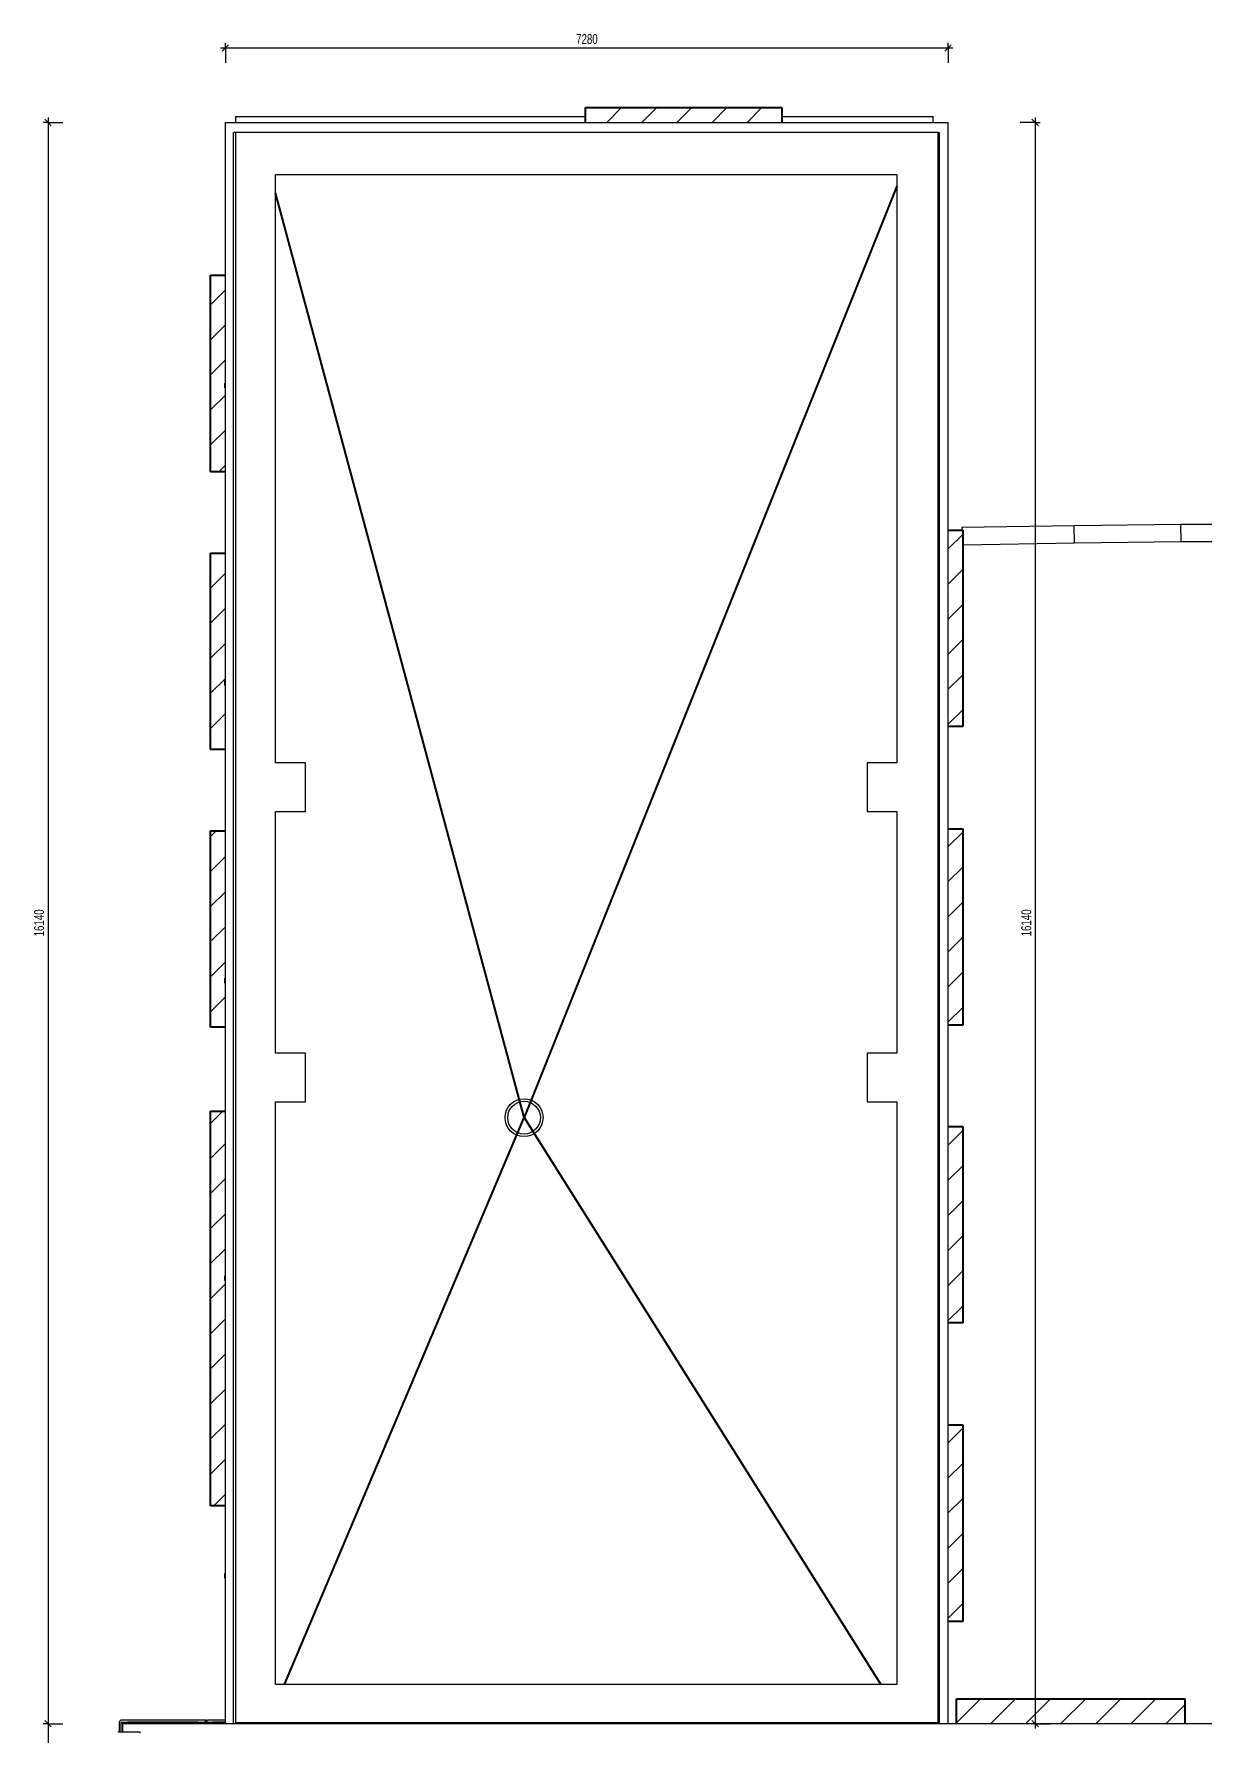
# Model space of a CAD drawing. Header units: millimetres. Extents: x -2346 to 220980, y -45352 to 20466.
# Drawn here: x -2346 to 9412, y -16227 to 891 of the extents above; entities that cross this region are included whole.
import ezdxf

# ---------------------------------------------------------------- set-up
doc = ezdxf.new("R2010")
doc.units = ezdxf.units.MM
for name, color, linetype, lineweight in [('A-ANNO-DIMS', 211, 'Continuous', 9), ('A-ANNO-DIMS-50', 211, 'Continuous', 9), ('A-FLOR', 192, 'Continuous', 13), ('A-GLAZ', 151, 'Continuous', 13), ('A-ROOF', 132, 'Continuous', 13), ('A-WALL', 113, 'Continuous', 13), ('E-POWR-CNDT', 130, 'Continuous', 13), ('E-POWR-CNTR', 130, 'Continuous', 13), ('E-POWR-DROP', 130, 'Continuous', 13), ('M-EQPM', 50, 'Continuous', 13), ('P-SANR-FIXT', 6, 'Continuous', 13), ('Q-SPCQ', 91, 'Continuous', 13)]:
    doc.layers.add(name, color=color, linetype=linetype, lineweight=lineweight)
doc.styles.add('Arial_2', font='arial.ttf', dxfattribs={"width": 0.7, "height": 100})
doc.dimstyles.new('Vnitřní_-_průhledné', dxfattribs={"dimscale": 304.8, "dimtxt": 102.02594, "dimasz": 0.213255, "dimexe": 0.164042, "dimexo": 0.0625, "dimgap": 0.032808, "dimtad": 1, "dimdec": 0, "dimrnd": 5, "dimzin": 0, "dimdsep": 46, "dimtxsty": 'Arial_2', "dimblk1": 'OBLIQUE', "dimblk2": 'OBLIQUE', "dimsah": 1, "dimcen": 0.09, "dimdle": 0.164042, "dimazin": 0, "dimtfac": 1, "dimtdec": 4, "dimtix": 1, "dimtmove": 0, "dimatfit": 3, "dimfxl": 0.492126, "dimfxlon": 1, "dimtvp": 1, "dimtolj": 1, "dimtzin": 0, "dimarcsym": 2})

# ---------------------------------------------------------------- blocks, each defined once
blk = doc.blocks.new('parapet_ext - parapet_ext-V26-STŘECHA DEMOLICE A')
at = {"layer": 'Q-SPCQ'}
h = blk.add_hatch(dxfattribs=at)
h.set_pattern_fill('FP_23', color=41, style=0, pattern_type=2)
h.set_pattern_definition([(315, (2531.78, -267.2), (176.777, 176.777), [])])
h.paths.add_polyline_path([(-990, 150), (-144.9, 150), (-144.9, 155), (-96.9, 155), (-96.9, 150), (990, 150), (990, 300), (-990, 300)])
at = {"layer": 'Q-SPCQ', "color": 31, "lineweight": 25}
for p, q in [((-990, 150), (-990, 300)), ((-990, 300), (990, 300)), ((990, 300), (990, 150))]:
    blk.add_line(p, q, dxfattribs=at)
blk = doc.blocks.new('parapet_ext - parapet_ext-V27-STŘECHA DEMOLICE A')
at = {"layer": 'Q-SPCQ'}
h = blk.add_hatch(dxfattribs=at)
h.set_pattern_fill('FP_24', color=41, style=0, pattern_type=2)
h.set_pattern_definition([(315, (5331.78, -267.2), (176.777, 176.777), [])])
h.paths.add_polyline_path([(-990, 150), (-344.9, 150), (-344.9, 155), (-296.9, 155), (-296.9, 150), (990, 150), (990, 300), (-990, 300)])
at = {"layer": 'Q-SPCQ', "color": 31, "lineweight": 25}
for p, q in [((-990, 150), (-990, 300)), ((-990, 300), (990, 300)), ((990, 300), (990, 150))]:
    blk.add_line(p, q, dxfattribs=at)
blk = doc.blocks.new('parapet_ext - parapet_ext-V28-STŘECHA DEMOLICE A')
at = {"layer": 'Q-SPCQ'}
h = blk.add_hatch(dxfattribs=at)
h.set_pattern_fill('FP_25', color=41, style=0, pattern_type=2)
h.set_pattern_definition([(315, (8131.78, -267.2), (176.777, 176.777), [])])
h.paths.add_polyline_path([(-990, 150), (-544.9, 150), (-544.9, 155), (-496.9, 155), (-496.9, 150), (990, 150), (990, 300), (-990, 300)])
at = {"layer": 'Q-SPCQ', "color": 31, "lineweight": 25}
for p, q in [((-990, 150), (-990, 300)), ((-990, 300), (990, 300)), ((990, 300), (990, 150))]:
    blk.add_line(p, q, dxfattribs=at)
blk = doc.blocks.new('parapet_ext - parapet_ext-1802076-STŘECHA DEMOLICE A')
at = {"layer": 'Q-SPCQ'}
h = blk.add_hatch(dxfattribs=at)
h.set_pattern_fill('FP_26', color=41, style=0, pattern_type=2)
h.set_pattern_definition([(315, (11956.78, -267.2), (176.7767, 176.7767), [])])
h.paths.add_polyline_path([(-1990, 150), (280.1, 150), (280.1, 155), (328.1, 155), (328.1, 150), (1990, 150), (1990, 300), (-1990, 300)])
at = {"layer": 'Q-SPCQ', "color": 31, "lineweight": 25}
for p, q in [((-1990, 150), (-1990, 300)), ((-1990, 300), (1990, 300)), ((1990, 300), (1990, 150))]:
    blk.add_line(p, q, dxfattribs=at)
blk = doc.blocks.new('parapet_ext - parapet_ext-1802073-STŘECHA DEMOLICE A')
at = {"layer": 'Q-SPCQ'}
h = blk.add_hatch(dxfattribs=at)
h.set_pattern_fill('FP_27', color=41, style=0, pattern_type=2)
h.set_pattern_definition([(225, (4199.98, -151.78), (176.777, -176.777), [])])
h.paths.add_polyline_path([(990, -150), (-990, -150), (-990, -300), (990, -300)])
at = {"layer": 'Q-SPCQ', "color": 31, "lineweight": 25}
for p, q in [((-990, -300), (-990, -150)), ((990, -150), (990, -300)), ((990, -300), (-990, -300))]:
    blk.add_line(p, q, dxfattribs=at)
blk = doc.blocks.new('parapet_ext - parapet_ext-V29-STŘECHA DEMOLICE A')
at = {"layer": 'Q-SPCQ'}
h = blk.add_hatch(dxfattribs=at)
h.set_pattern_fill('FP_28', color=41, style=0, pattern_type=2)
h.set_pattern_definition([(315, (5101.64, 6712.8), (176.777, 176.777), [])])
h.paths.add_polyline_path([(-990, -300), (990, -300), (990, -150), (-990, -150)])
at = {"layer": 'Q-SPCQ', "color": 31, "lineweight": 25}
for p, q in [((-990, -300), (-990, -150)), ((990, -150), (990, -300)), ((990, -300), (-990, -300))]:
    blk.add_line(p, q, dxfattribs=at)
blk = doc.blocks.new('parapet_ext - parapet_ext-V30-STŘECHA DEMOLICE A')
at = {"layer": 'Q-SPCQ'}
h = blk.add_hatch(dxfattribs=at)
h.set_pattern_fill('FP_29', color=41, style=0, pattern_type=2)
h.set_pattern_definition([(315, (8111.64, 6712.8), (176.7767, 176.7767), [])])
h.paths.add_polyline_path([(-990, -300), (990, -300), (990, -150), (-990, -150)])
at = {"layer": 'Q-SPCQ', "color": 31, "lineweight": 25}
for p, q in [((-990, -300), (-990, -150)), ((990, -150), (990, -300)), ((990, -300), (-990, -300))]:
    blk.add_line(p, q, dxfattribs=at)
blk = doc.blocks.new('parapet_ext - parapet_ext-V31-STŘECHA DEMOLICE A')
at = {"layer": 'Q-SPCQ'}
h = blk.add_hatch(dxfattribs=at)
h.set_pattern_fill('FP_30', color=41, style=0, pattern_type=2)
h.set_pattern_definition([(315, (11111.64, 6712.8), (176.7767, 176.7767), [])])
h.paths.add_polyline_path([(-990, -300), (990, -300), (990, -150), (-990, -150)])
at = {"layer": 'Q-SPCQ', "color": 31, "lineweight": 25}
for p, q in [((-990, -300), (-990, -150)), ((990, -150), (990, -300)), ((990, -300), (-990, -300))]:
    blk.add_line(p, q, dxfattribs=at)
blk = doc.blocks.new('parapet_ext - parapet_ext-V32-STŘECHA DEMOLICE A')
at = {"layer": 'Q-SPCQ'}
h = blk.add_hatch(dxfattribs=at)
h.set_pattern_fill('FP_31', color=41, style=0, pattern_type=2)
h.set_pattern_definition([(315, (14121.64, 6712.8), (176.7767, 176.7767), [])])
h.paths.add_polyline_path([(-990, -300), (990, -300), (990, -150), (-990, -150)])
at = {"layer": 'Q-SPCQ', "color": 31, "lineweight": 25}
for p, q in [((-990, -300), (-990, -150)), ((990, -150), (990, -300)), ((990, -300), (-990, -300))]:
    blk.add_line(p, q, dxfattribs=at)
blk = doc.blocks.new('OKNO_2k_ - OKNO_2k_2400 x 1500-2131140-STŘECHA DEMOLICE A')
at = {"layer": 'A-GLAZ'}
for p, q in [((-1200, -151), (-1200, -150)), ((1200, -151), (-1200, -151)), ((1200, -150), (1200, -151))]:
    blk.add_line(p, q, dxfattribs=at)
blk = doc.blocks.new('parapet_ext - parapet_ext-V43-STŘECHA DEMOLICE A')
at = {"layer": 'Q-SPCQ'}
h = blk.add_hatch(dxfattribs=at)
h.set_pattern_fill('FP_42', color=41, style=0, pattern_type=2)
h.set_pattern_definition([(225, (8099.98, -16193.28), (176.7767, -176.7767), [])])
h.paths.add_polyline_path([(638, -51), (-1150, -51), (-1150, -300), (1150, -300), (1150, -51), (1067, -51)])
at = {"layer": 'Q-SPCQ', "color": 31, "lineweight": 25}
for p, q in [((-1150, -300), (-1150, -51)), ((1150, -51), (1150, -300)), ((1150, -300), (-1150, -300))]:
    blk.add_line(p, q, dxfattribs=at)
blk = doc.blocks.new('DPS_vetrání - Větrací_otvor_stavjicí_zateplení-1348785-STŘECHA DEMOLICE A')
at = {"layer": 'M-EQPM', "color": 41}
for p, q in [((-24, 55), (-24, 50)), ((-24, 55), (24, 55)), ((24, 50), (24, 55))]:
    blk.add_line(p, q, dxfattribs=at)
blk = doc.blocks.new('Drain_Roof_15_Inch_Diameter-Zurn-Z1715 - Load Family Type Catalog-1877394-STŘECHA DEMOLICE A')
at = {"layer": 'P-SANR-FIXT'}
for radius in [191, 165]:
    blk.add_circle((0, 0), radius, dxfattribs=at)
blk = doc.blocks.new('DIMBLOCK1-STŘECHA DEMOLICE A')
at = {"layer": 'A-ANNO-DIMS-50'}
for p, q in [((-467, 750), (6913, 750)), ((-417, 750), (-417, 800)), ((-417, 750), (-417, 600)), ((6863, 750), (6863, 800)), ((6863, 750), (6863, 600))]:
    blk.add_line(p, q, dxfattribs=at)
at = {"layer": 'A-ANNO-DIMS-50', "lineweight": 18}
for p, q in [((-417, 750), (-450, 717)), ((-417, 750), (-385, 782)), ((6863, 750), (6830, 717)), ((6863, 750), (6895, 782))]:
    blk.add_line(p, q, dxfattribs=at)
at = {"layer": 'A-ANNO-DIMS-50', "color": 0, "insert": (3116, 890), "char_height": 100, "width": 256.16, "attachment_point": 1, "line_spacing_factor": 0.941778, "style": 'Arial_2'}
blk.add_mtext('7280', dxfattribs=at)
blk = doc.blocks.new('_Oblique')
at = {"color": 0, "linetype": 'ByBlock', "lineweight": -2}
blk.add_line((-0.5, -0.5), (0.5, 0.5), dxfattribs=at)
blk = doc.blocks.new('DIMBLOCK2-STŘECHA DEMOLICE A')
at = {"layer": 'A-ANNO-DIMS-50', "lineweight": 18}
for p, q in [((-2205, -2), (-2237, 31)), ((-2205, -2), (-2172, -34)), ((-2205, -16143), (-2237, -16111)), ((-2205, -16143), (-2172, -16176))]:
    blk.add_line(p, q, dxfattribs=at)
at = {"layer": 'A-ANNO-DIMS-50'}
for p, q in [((-2205, 48), (-2205, -16143)), ((-2205, -2), (-2255, -2)), ((-2205, -2), (-2055, -2)), ((-2205, -16143), (-2255, -16143)), ((-2205, -16143), (-2055, -16143))]:
    blk.add_line(p, q, dxfattribs=at)
at = {"layer": 'A-ANNO-DIMS-50', "color": 0, "insert": (-2345, -8206), "char_height": 100, "width": 320.2, "attachment_point": 1, "rotation": 90, "line_spacing_factor": 0.941778, "style": 'Arial_2'}
blk.add_mtext('16140', dxfattribs=at)
blk = doc.blocks.new('DIMBLOCK3-STŘECHA DEMOLICE A')
at = {"layer": 'A-ANNO-DIMS-50'}
for p, q in [((-2205, -16143), (-2255, -16143)), ((-2205, -16143), (-2205, -27934)), ((-2205, -16143), (-2055, -16143)), ((-2205, -27934), (-2255, -27934)), ((-2205, -27934), (-2055, -27934))]:
    blk.add_line(p, q, dxfattribs=at)
at = {"layer": 'A-ANNO-DIMS-50', "lineweight": 18}
for p, q in [((-2205, -16143), (-2237, -16111)), ((-2205, -16143), (-2172, -16176)), ((-2205, -27934), (-2237, -27901)), ((-2205, -27934), (-2172, -27966))]:
    blk.add_line(p, q, dxfattribs=at)
at = {"layer": 'A-ANNO-DIMS-50', "color": 0, "insert": (-2345, -22172), "char_height": 100, "width": 320.2, "attachment_point": 1, "rotation": 90, "line_spacing_factor": 0.941778, "style": 'Arial_2'}
blk.add_mtext('11790', dxfattribs=at)
blk = doc.blocks.new('DIMBLOCK5-STŘECHA DEMOLICE A')
at = {"layer": 'A-ANNO-DIMS-50', "lineweight": 18}
for p, q in [((7741, -2), (7709, 31)), ((7741, -2), (7774, -34)), ((7741, -16143), (7709, -16111)), ((7741, -16143), (7774, -16176))]:
    blk.add_line(p, q, dxfattribs=at)
at = {"layer": 'A-ANNO-DIMS-50'}
for p, q in [((7741, 48), (7741, -16193)), ((7741, -2), (7591, -2)), ((7741, -2), (7791, -2)), ((7741, -16143), (7691, -16143)), ((7741, -16143), (7891, -16143))]:
    blk.add_line(p, q, dxfattribs=at)
at = {"layer": 'A-ANNO-DIMS-50', "color": 0, "insert": (7601, -8206), "char_height": 100, "width": 320.2, "attachment_point": 1, "rotation": 90, "line_spacing_factor": 0.941778, "style": 'Arial_2'}
blk.add_mtext('16140', dxfattribs=at)

msp = doc.modelspace()

# ---------------------------------------------------------------- hatches: boundary and pattern name
at = {"layer": 'E-POWR-DROP'}
msp.add_hatch(color=256, dxfattribs=at).paths.add_polyline_path([(-618, -16125.5), (-615.7, -16125.2), (-613.6, -16124.3), (-611.7, -16122.9), (-610.3, -16121), (-609.4, -16118.9), (-609.1, -16116.5), (-609.4, -16114.2), (-610.3, -16112.1), (-611.7, -16110.2), (-613.6, -16108.8), (-615.7, -16107.9), (-618, -16107.6), (-620.4, -16107.9), (-622.5, -16108.8), (-624.4, -16110.2), (-625.8, -16112.1), (-626.7, -16114.2), (-627, -16116.5), (-626.7, -16118.9), (-625.8, -16121), (-624.4, -16122.9), (-622.5, -16124.3), (-620.4, -16125.2)])

# ---------------------------------------------------------------- linework, layer by layer
at = {"layer": 'A-FLOR', "color": 254}
for p, q in [((-1455.4, -16140), (-1455.4, -16130)), ((-1455.4, -16130), (-417.2, -16130))]:
    msp.add_line(p, q, dxfattribs=at)
at = {"layer": 'A-ROOF', "color": 41}
for p, q in [((6762.8, -101.8), (-317.2, -101.8)), ((-317.2, -101.8), (-317.2, -16130)), ((6762.8, -16130), (6762.8, -101.8)), ((87.8, -526.8), (6347.8, -526.8)), ((87.8, -6458.2), (87.8, -526.8)), ((6347.8, -526.8), (6347.8, -6458.2)), ((387.8, -6458.2), (87.8, -6458.2)), ((387.8, -6948.2), (387.8, -6458.2)), ((6347.8, -6458.2), (6047.8, -6458.2)), ((6047.8, -6458.2), (6047.8, -6948.2)), ((87.8, -9383.2), (87.8, -6948.2)), ((87.8, -6948.2), (387.8, -6948.2)), ((6047.8, -6948.2), (6347.8, -6948.2)), ((6347.8, -6948.2), (6347.8, -9383.2)), ((387.8, -9383.2), (87.8, -9383.2)), ((387.8, -9873.2), (387.8, -9383.2)), ((6347.8, -9383.2), (6047.8, -9383.2)), ((6047.8, -9383.2), (6047.8, -9873.2)), ((87.8, -15748.3), (87.8, -9873.2)), ((87.8, -9873.2), (387.8, -9873.2)), ((6047.8, -9873.2), (6347.8, -9873.2)), ((6347.8, -9873.2), (6347.8, -15748.3)), ((6347.8, -15748.3), (87.8, -15748.3)), ((23668.3, -16143.3), (-1455.4, -16143.3)), ((-1455.4, -16143.3), (-1455.4, -16227.2)), ((-317.2, -16130), (6762.8, -16130))]:
    msp.add_line(p, q, dxfattribs=at)
at = {"layer": 'A-ROOF', "lineweight": 25}
for p, q in [((6347.8, -644.2), (2591.4, -10033.6)), ((2591.4, -10033.6), (87.8, -711.1)), ((179.5, -15748.3), (2591.4, -10033.6)), ((2591.4, -10033.6), (6184.5, -15748.3))]:
    msp.add_line(p, q, dxfattribs=at)
at = {"layer": 'A-WALL'}
for p, q in [((-317.2, 57.6), (3210, 57.6)), ((-317.2, 57.6), (-317.2, -1.8)), ((5190, 57.6), (6713.8, 57.6)), ((6713.8, -1.8), (6713.8, 57.6)), ((-337.2, -16143.3), (-337.2, -101.8)), ((-317.2, -101.8), (-337.2, -101.8)), ((6762.8, -101.8), (6772.8, -101.8)), ((6772.8, -101.8), (6772.8, -16143.3)), ((7003.9, -4081.1), (8134, -4062.5)), ((7003.9, -4081.1), (7004.4, -4111.6)), ((8134, -4062.5), (9206.4, -4049.7)), ((8136.5, -4242.5), (8134, -4062.5)), ((9206.4, -4049.7), (10412, -4049.7)), ((9206.4, -4049.7), (9207.5, -4229.7)), ((8136.5, -4242.5), (7012.8, -4261)), ((9207.5, -4229.7), (8136.5, -4242.5)), ((10412, -4229.7), (9207.5, -4229.7)), ((-417.2, -16140), (-1455.4, -16140)), ((-1455.4, -16140), (-1455.4, -16143.3))]:
    msp.add_line(p, q, dxfattribs=at)
at = {"layer": 'A-WALL', "color": 41}
for p, q in [((-417.2, -1.8), (6862.8, -1.8)), ((-417.2, -16143.3), (-417.2, -1.8)), ((6862.8, -1.8), (6862.8, -16143.3)), ((-317.2, -16130), (-317.2, -16143.3)), ((6762.8, -16143.3), (6762.8, -16130))]:
    msp.add_line(p, q, dxfattribs=at)
at = {"layer": 'E-POWR-CNDT'}
for p, q in [((-1488.4, -16136.5), (-1488.4, -16191.4)), ((-1487.4, -16191.4), (-1487.4, -16227.4)), ((-1469.4, -16227), (-1469.4, -16191.4)), ((-1468.4, -16191.4), (-1468.4, -16136.5)), ((-1403.6, -16106.5), (-1458.4, -16106.5)), ((-1458.4, -16126.6), (-1403.6, -16126.6)), ((-692.9, -16107.6), (-1403.6, -16107.6)), ((-1403.6, -16125.5), (-692.9, -16125.5)), ((-638, -16106.5), (-692.9, -16106.5)), ((-692.9, -16126.6), (-638, -16126.6)), ((-543.2, -16106.5), (-598, -16106.5)), ((-598, -16126.6), (-543.2, -16126.6)), ((-417.2, -16107.6), (-543.2, -16107.6)), ((-543.2, -16125.5), (-417.2, -16125.5))]:
    msp.add_line(p, q, dxfattribs=at)
at = {"layer": 'E-POWR-CNDT', "color": 41}
for p, q in [((-1442.3, -16227), (-1474.9, -16227)), ((-1274.9, -16227), (-1442.3, -16227)), ((-1274.9, -16237), (-1274.9, -16227))]:
    msp.add_line(p, q, dxfattribs=at)
at = {"layer": 'E-POWR-CNDT', "color": 41, "flags": 128}
msp.add_lwpolyline([(-1474.9, -16227), (-1475.7, -16227), (-1476.5, -16227), (-1477.2, -16227), (-1478, -16227), (-1478.8, -16227), (-1479.6, -16227), (-1480.4, -16227), (-1481.1, -16227), (-1481.9, -16227), (-1482.6, -16227), (-1483.4, -16227), (-1484.1, -16227), (-1484.8, -16227), (-1485.5, -16227), (-1486.1, -16227), (-1486.8, -16227), (-1487.4, -16227), (-1488, -16227), (-1488.6, -16227), (-1489.2, -16227), (-1489.7, -16227), (-1490.3, -16227), (-1490.8, -16227), (-1491.2, -16227), (-1491.7, -16227), (-1492.1, -16227), (-1492.5, -16227), (-1492.9, -16227), (-1493.2, -16227), (-1493.5, -16227), (-1493.8, -16227), (-1494, -16227), (-1494.2, -16227), (-1494.4, -16227)], dxfattribs=at)
at = {"layer": 'E-POWR-CNDT', "flags": 128}
for points in [[(-1458.4, -16106.5), (-1459.6, -16106.5), (-1460.8, -16106.6), (-1462, -16106.7), (-1463.2, -16106.9), (-1464.4, -16107.1), (-1465.5, -16107.4), (-1466.7, -16107.7), (-1467.9, -16108), (-1469, -16108.4), (-1470.1, -16108.9), (-1471.2, -16109.4), (-1472.3, -16109.9), (-1473.3, -16110.5), (-1474.4, -16111.1), (-1475.4, -16111.8), (-1476.3, -16112.5), (-1477.3, -16113.2), (-1478.2, -16114), (-1479.1, -16114.8), (-1479.9, -16115.6), (-1480.8, -16116.5), (-1481.5, -16117.4), (-1482.3, -16118.3), (-1483, -16119.3), (-1483.7, -16120.3), (-1484.3, -16121.3), (-1484.9, -16122.4), (-1485.4, -16123.5), (-1485.9, -16124.5), (-1486.4, -16125.7), (-1486.8, -16126.8), (-1487.2, -16127.9), (-1487.5, -16129.1), (-1487.8, -16130.3), (-1488, -16131.4), (-1488.2, -16132.6), (-1488.3, -16133.8), (-1488.4, -16135), (-1488.4, -16136.2), (-1488.4, -16136.5)], [(-1468.4, -16136.5), (-1468.4, -16136.1), (-1468.4, -16135.7), (-1468.3, -16135.3), (-1468.3, -16134.9), (-1468.2, -16134.6), (-1468.1, -16134.2), (-1468, -16133.8), (-1467.9, -16133.4), (-1467.7, -16133), (-1467.6, -16132.6), (-1467.4, -16132.3), (-1467.3, -16131.9), (-1467.1, -16131.6), (-1466.9, -16131.2), (-1466.6, -16130.9), (-1466.4, -16130.6), (-1466.2, -16130.3), (-1465.9, -16130), (-1465.6, -16129.7), (-1465.4, -16129.4), (-1465.1, -16129.1), (-1464.8, -16128.8), (-1464.5, -16128.6), (-1464.1, -16128.4), (-1463.8, -16128.1), (-1463.5, -16127.9), (-1463.1, -16127.7), (-1462.8, -16127.6), (-1462.4, -16127.4), (-1462, -16127.2), (-1461.7, -16127.1), (-1461.3, -16127), (-1460.9, -16126.9), (-1460.5, -16126.8), (-1460.1, -16126.7), (-1459.7, -16126.6), (-1459.3, -16126.6), (-1458.9, -16126.6), (-1458.5, -16126.6), (-1458.4, -16126.6)], [(-618, -16106.5), (-618.1, -16106.5), (-618.1, -16106.5), (-618.2, -16106.5), (-618.3, -16106.5), (-618.4, -16106.5), (-618.6, -16106.5), (-618.8, -16106.5), (-619.1, -16106.5), (-619.3, -16106.5), (-619.6, -16106.5), (-620, -16106.5), (-620.3, -16106.5), (-620.7, -16106.5), (-621.1, -16106.5), (-621.5, -16106.5), (-622, -16106.5), (-622.5, -16106.5), (-623, -16106.5), (-623.5, -16106.5), (-624.1, -16106.5), (-624.7, -16106.5), (-625.3, -16106.5), (-625.9, -16106.5), (-626.6, -16106.5), (-627.2, -16106.5), (-627.9, -16106.5), (-628.6, -16106.5), (-629.3, -16106.5), (-630.1, -16106.5), (-630.8, -16106.5), (-631.6, -16106.5), (-632.3, -16106.5), (-633.1, -16106.5), (-633.9, -16106.5), (-634.6, -16106.5), (-635.4, -16106.5), (-636.2, -16106.5), (-637, -16106.5), (-637.8, -16106.5), (-638, -16106.5)], [(-638, -16126.6), (-637.2, -16126.6), (-636.4, -16126.6), (-635.7, -16126.6), (-634.9, -16126.6), (-634.1, -16126.6), (-633.3, -16126.6), (-632.5, -16126.6), (-631.8, -16126.6), (-631, -16126.6), (-630.3, -16126.6), (-629.5, -16126.6), (-628.8, -16126.6), (-628.1, -16126.6), (-627.4, -16126.6), (-626.8, -16126.6), (-626.1, -16126.6), (-625.5, -16126.6), (-624.9, -16126.6), (-624.3, -16126.6), (-623.7, -16126.6), (-623.2, -16126.6), (-622.6, -16126.6), (-622.1, -16126.6), (-621.7, -16126.6), (-621.2, -16126.6), (-620.8, -16126.6), (-620.4, -16126.6), (-620, -16126.6), (-619.7, -16126.6), (-619.4, -16126.6), (-619.1, -16126.6), (-618.9, -16126.6), (-618.7, -16126.6), (-618.5, -16126.6), (-618.3, -16126.6), (-618.2, -16126.6), (-618.1, -16126.6), (-618.1, -16126.6), (-618, -16126.6), (-618, -16126.6)], [(-617, -16106.5), (-616.8, -16106.5), (-616.5, -16106.5), (-616.1, -16106.5), (-615.8, -16106.5), (-615.4, -16106.5), (-615, -16106.5), (-614.6, -16106.5), (-614.1, -16106.5), (-613.6, -16106.5), (-613.1, -16106.5), (-612.5, -16106.5), (-612, -16106.5), (-611.4, -16106.5), (-610.8, -16106.5), (-610.2, -16106.5), (-609.5, -16106.5), (-608.9, -16106.5), (-608.2, -16106.5), (-607.5, -16106.5), (-606.8, -16106.5), (-606, -16106.5), (-605.3, -16106.5), (-604.5, -16106.5), (-603.8, -16106.5), (-603, -16106.5), (-602.2, -16106.5), (-601.4, -16106.5), (-600.7, -16106.5), (-599.9, -16106.5), (-599.1, -16106.5), (-598.3, -16106.5), (-598, -16106.5)], [(-598, -16126.6), (-598.8, -16126.6), (-599.6, -16126.6), (-600.4, -16126.6), (-601.2, -16126.6), (-602, -16126.6), (-602.8, -16126.6), (-603.6, -16126.6), (-604.3, -16126.6), (-605.1, -16126.6), (-605.8, -16126.6), (-606.6, -16126.6), (-607.3, -16126.6), (-608, -16126.6), (-608.7, -16126.6), (-609.3, -16126.6), (-610, -16126.6), (-610.6, -16126.6), (-611.2, -16126.6), (-611.8, -16126.6), (-612.4, -16126.6), (-612.9, -16126.6), (-613.5, -16126.6), (-614, -16126.6), (-614.4, -16126.6), (-614.9, -16126.6), (-615.3, -16126.6), (-615.7, -16126.6), (-616, -16126.6), (-616.4, -16126.6), (-616.7, -16126.6), (-617, -16126.6)]]:
    msp.add_lwpolyline(points, dxfattribs=at)
at = {"layer": 'E-POWR-CNTR', "color": 41}
msp.add_line((-1494.9, -16227), (-1494.9, -16222), dxfattribs=at)
at = {"layer": 'E-POWR-CNTR'}
for p, q in [((-618, -16106.5), (-618, -16100.5)), ((-618, -16132.5), (-618, -16126.6)), ((-608, -16116.5), (-602, -16116.5))]:
    msp.add_line(p, q, dxfattribs=at)

# ---------------------------------------------------------------- block references
at = {"layer": 'A-GLAZ', "rotation": 180}
msp.add_blockref('OKNO_2k_ - OKNO_2k_2400 x 1500-2131140-STŘECHA DEMOLICE A', (8100, -16293.3), dxfattribs=at)
at = {"layer": 'M-EQPM', "color": 41, "rotation": 89.99999999999991}
for p in [(-367.2, -2652.7), (-367.2, -5652.7), (-367.2, -8652.7), (-367.2, -11652.7), (-367.2, -14652.7)]:
    msp.add_blockref('DPS_vetrání - Větrací_otvor_stavjicí_zateplení-1348785-STŘECHA DEMOLICE A', p, dxfattribs=at)
at = {"layer": 'P-SANR-FIXT'}
msp.add_blockref('Drain_Roof_15_Inch_Diameter-Zurn-Z1715 - Load Family Type Catalog-1877394-STŘECHA DEMOLICE A', (2591.4, -10033.6), dxfattribs=at)
at = {"layer": 'Q-SPCQ', "color": 31, "lineweight": 25}
for name, p, rotation in [('parapet_ext - parapet_ext-1802073-STŘECHA DEMOLICE A', (4200, -151.8), 180), ('parapet_ext - parapet_ext-V26-STŘECHA DEMOLICE A', (-267.2, -2531.8), 89.99999999999991), ('parapet_ext - parapet_ext-V29-STŘECHA DEMOLICE A', (6712.8, -5101.6), 89.99999999999986), ('parapet_ext - parapet_ext-V27-STŘECHA DEMOLICE A', (-267.2, -5331.8), 89.99999999999991), ('parapet_ext - parapet_ext-V28-STŘECHA DEMOLICE A', (-267.2, -8131.8), 89.99999999999991), ('parapet_ext - parapet_ext-V30-STŘECHA DEMOLICE A', (6712.8, -8111.6), 89.99999999999986), ('parapet_ext - parapet_ext-1802076-STŘECHA DEMOLICE A', (-267.2, -11956.8), 89.99999999999991), ('parapet_ext - parapet_ext-V31-STŘECHA DEMOLICE A', (6712.8, -11111.6), 89.99999999999986), ('parapet_ext - parapet_ext-V32-STŘECHA DEMOLICE A', (6712.8, -14121.6), 89.99999999999986), ('parapet_ext - parapet_ext-V43-STŘECHA DEMOLICE A', (8100, -16193.3), 180)]:
    msp.add_blockref(name, p, dxfattribs=dict(at, rotation=rotation))

# ---------------------------------------------------------------- dimensions: what is measured, and where the dimension line sits
at = {"layer": 'A-ANNO-DIMS'}
dim = msp.add_linear_dim(base=(6862.8, 749.8), p1=(-417.2, 599.8), p2=(6862.8, 599.8), dimstyle='Vnitřní_-_průhledné', override={"dimpost": '<>', "dimfxl": 7280}, dxfattribs=at)
dim.commit()
dim.dimension.update_dxf_attribs({"geometry": 'DIMBLOCK1-STŘECHA DEMOLICE A', "text_midpoint": (3222.8, 810.9)})
for base, p1, p2, override, picture, middle in [((-2204.9765, -16143.2755), (-2054.9765, -1.7841), (-2054.9765, -16143.2755), {"dimpost": '<>', "dimfxl": 16141.491401}, 'DIMBLOCK2-STŘECHA DEMOLICE A', (-2266.0338, -8072.5298)), ((7741.2965, -16143.2755), (7591.2965, -1.7841), (7891.2965, -16143.2755), {"dimpost": '<>', "dimfxl": 16144.279007}, 'DIMBLOCK5-STŘECHA DEMOLICE A', (7680.2392, -8072.5298)), ((-2204.9765, -27933.8075), (-2054.9765, -16143.2755), (-2054.9765, -27933.8075), {"dimpost": '<>', "dimfxl": 11790.531952}, 'DIMBLOCK3-STŘECHA DEMOLICE A', (-2266.0338, -22038.5415))]:
    dim = msp.add_linear_dim(base=base, p1=p1, p2=p2, angle=90, dimstyle='Vnitřní_-_průhledné', override=override, dxfattribs=at)
    dim.commit()
    dim.dimension.update_dxf_attribs({"geometry": picture, "text_midpoint": middle})

doc.saveas('drawing.dxf')
